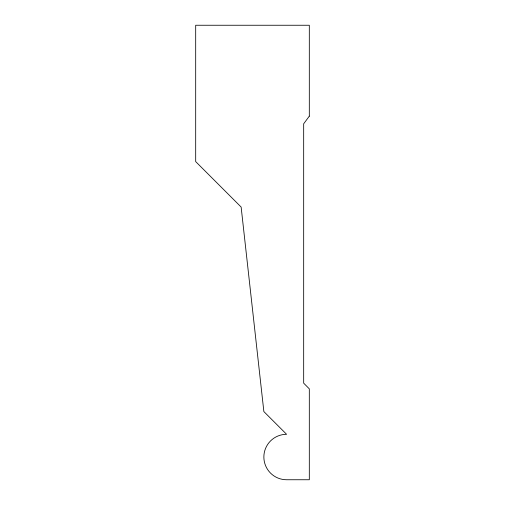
<?xml version="1.0" encoding="UTF-8"?>
<svg xmlns="http://www.w3.org/2000/svg" width="505" height="505" viewBox="0 0 505 505"><rect width="100%" height="100%" fill="white"/><g stroke="black" fill="none" stroke-linecap="round" stroke-linejoin="round"><path stroke-width="0.76" d="M309.312 116.15L303.675 123.794L303.675 383.156L309.312 388.85L309.312 479.75L286.587 479.75A22.725 22.725 0 0 1 263.863 457.025A22.725 22.725 0 0 1 286.587 434.3L263.863 411.575L241.137 207.05L195.688 161.6L195.688 25.25L309.312 25.25L309.312 116.15"/></g></svg>
